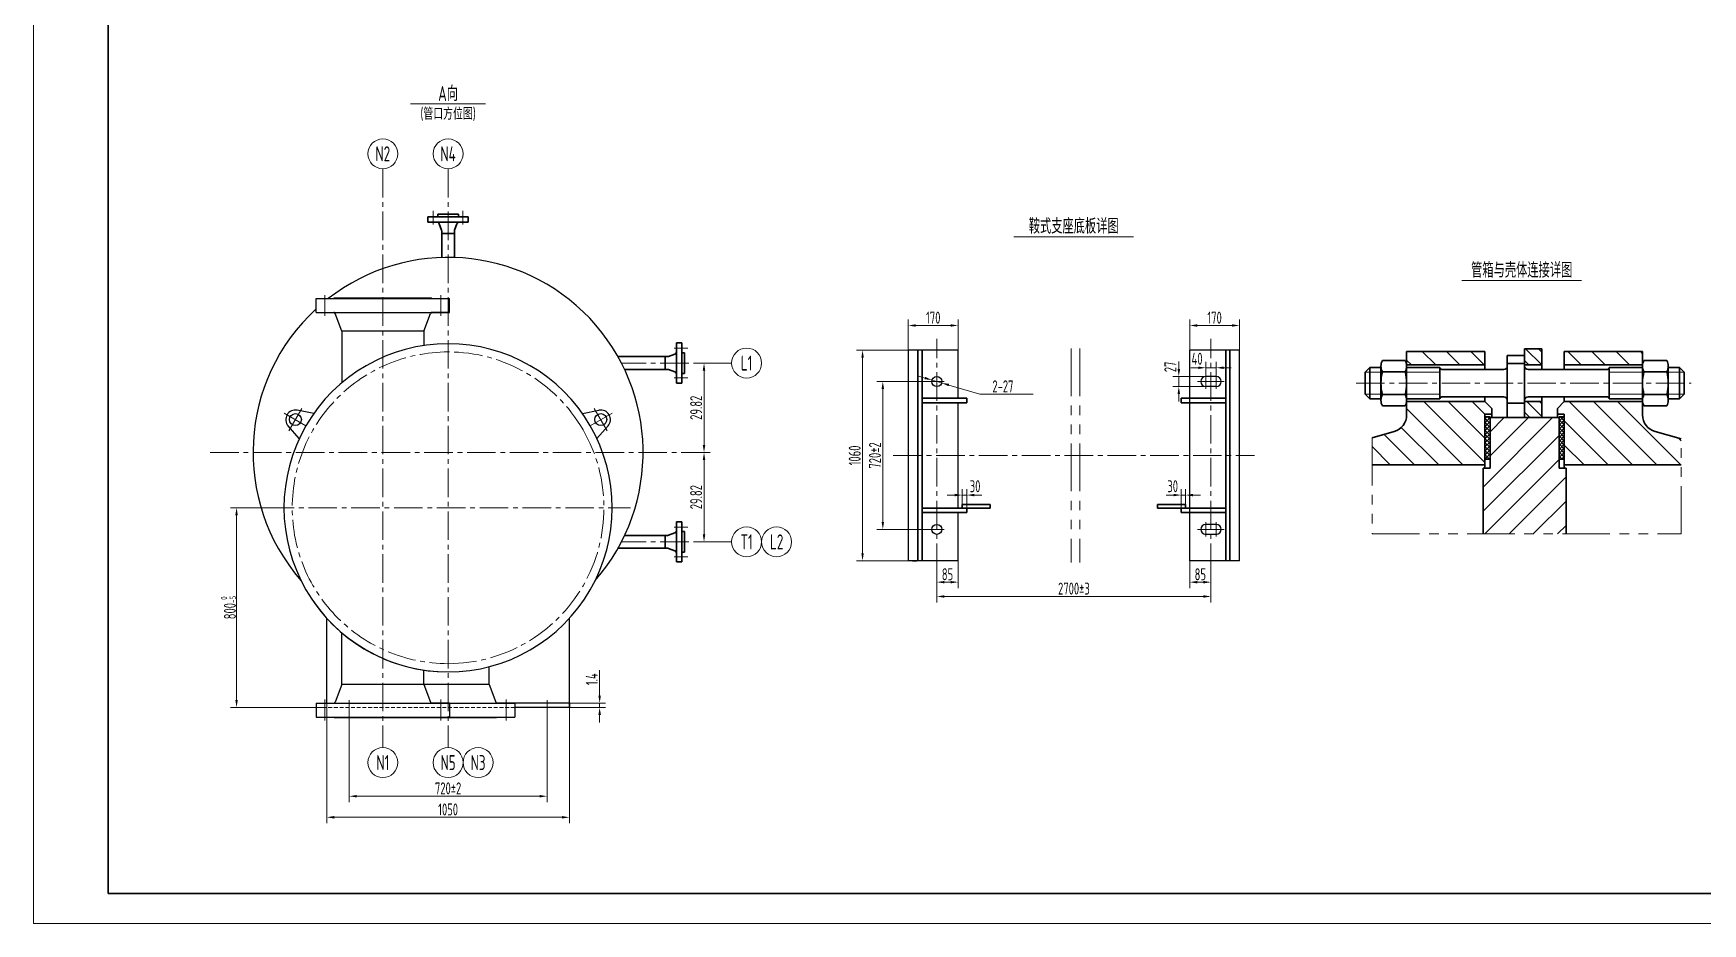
# Model space of a CAD drawing. Header units: millimetres. Extents: x 5765 to 6606, y -201 to 393.
# Drawn here: x 5765 to 6322, y -201 to 96 of the extents above; entities that cross this region are included whole.
import ezdxf
from ezdxf.enums import TextEntityAlignment as Align

# ---------------------------------------------------------------- set-up
doc = ezdxf.new("R2010")
doc.units = ezdxf.units.MM
for name, pattern in [('CENTER2', [28.575, 19.05, -3.175, 3.175, -3.175]), ('DASHED2', [9.525, 6.35, -3.175]), ('PHANTOM2', [31.75, 15.875, -3.175, 3.175, -3.175, 3.175, -3.175])]:
    doc.linetypes.add(name, pattern=pattern)
for name, color, linetype, lineweight in [('1粗实线', 7, 'Continuous', 35), ('2细实线', 3, 'Continuous', 13), ('3中心线', 1, 'CENTER2', 13), ('4虚线', 4, 'DASHED2', 13), ('5双点划线', 2, 'PHANTOM2', 13), ('6剖面线', 6, 'Continuous', 13), ('7文本', 2, 'Continuous', 13), ('8标注', 3, 'Continuous', 13), ('9图表', 4, 'Continuous', 13)]:
    doc.layers.add(name, color=color, linetype=linetype, lineweight=lineweight)
doc.styles.add('lanpec', font='bpec_e.shx', dxfattribs={"width": 0.75, "bigfont": 'hztxt.shx'})
doc.styles.add('lanpec-dim', font='bpec_e.shx', dxfattribs={"width": 0.75})
doc.dimstyles.new('lanpec', dxfattribs={"dimtxt": 4, "dimasz": 2.5, "dimexe": 2, "dimexo": 0, "dimtad": 1, "dimdsep": 46, "dimtxsty": 'lanpec-dim', "dimcen": 2.5, "dimclrd": 256, "dimclre": 256, "dimclrt": 256, "dimazin": 0, "dimtfac": 1, "dimtmove": 0, "dimatfit": 3, "dimfxl": 1, "dimlwd": -1, "dimlwe": -1, "dimarcsym": 0})
doc.dimstyles.new('lanpec$0', dxfattribs={"dimscale": 10, "dimtxt": 4, "dimasz": 2.5, "dimexe": 2, "dimexo": 0, "dimtad": 1, "dimdec": 1, "dimdsep": 46, "dimtxsty": 'lanpec-dim', "dimcen": 0.09, "dimclrd": 256, "dimclre": 256, "dimclrt": 256, "dimadec": 1, "dimazin": 0, "dimtfac": 0.707, "dimtdec": 1, "dimtmove": 0, "dimatfit": 3, "dimfxl": 1, "dimarcsym": 0})
doc.dimstyles.new('lanpec$3', dxfattribs={"dimtxt": 4, "dimasz": 2.5, "dimexe": 2, "dimexo": 0, "dimtad": 1, "dimtih": 1, "dimtoh": 1, "dimdsep": 46, "dimtxsty": 'lanpec-dim', "dimcen": 2.5, "dimclrd": 256, "dimclre": 256, "dimclrt": 256, "dimazin": 0, "dimtfac": 1, "dimtmove": 0, "dimatfit": 3, "dimfxl": 1, "dimlwd": -1, "dimlwe": -1, "dimarcsym": 0})
pattern_1 = [(135, (5538.121, 1407.9614), (-4.041115, -4.041115), [])]
pattern_2 = [(45, (5538.121, 1407.9614), (-0.6735192, 0.6735192), []), (135, (5538.121, 1407.9614), (-0.6735192, -0.6735192), [])]

# ---------------------------------------------------------------- blocks, each defined once
blk = doc.blocks.new('A1')
at = {"layer": '1粗实线'}
blk.add_lwpolyline([(-816, 10), (-10, 10), (-10, 584), (-816, 584)], close=True, dxfattribs=at)
at = {"layer": '9图表'}
blk.add_lwpolyline([(-841, 0), (0, 0), (0, 594), (-841, 594)], close=True, dxfattribs=at)
blk = doc.blocks.new('*D25')
at = {"layer": '8标注', "transparency": 16777216}
for p, q in [((6056.91, -9.25), (6056.91, 0.99)), ((6073.55, -9.25), (6073.55, 0.99)), ((6059.41, -1.01), (6071.05, -1.01))]:
    blk.add_line(p, q, dxfattribs=at)
for points in [[(6059.41, -0.59), (6059.41, -1.43), (6056.91, -1.01)], [(6071.05, -0.59), (6071.05, -1.43), (6073.55, -1.01)]]:
    blk.add_solid(points, dxfattribs=at)
at = {"layer": 'Defpoints', "color": 0, "transparency": 16777216}
for p in [(6073.55, -1.01), (6056.91, -9.25), (6073.55, -9.25)]:
    blk.add_point(p, dxfattribs=at)
at = {"layer": '8标注', "transparency": 16777216, "insert": (6065.23, 1.61), "char_height": 4, "attachment_point": 5, "style": 'lanpec-dim'}
blk.add_mtext('170', dxfattribs=at)
blk = doc.blocks.new('*D34')
at = {"layer": '8标注', "transparency": 16777216}
for p, q in [((6150.78, -9.25), (6150.78, 0.99)), ((6167.41, -9.25), (6167.41, 0.99)), ((6153.28, -1.01), (6164.91, -1.01))]:
    blk.add_line(p, q, dxfattribs=at)
for points in [[(6153.28, -0.59), (6153.28, -1.43), (6150.78, -1.01)], [(6164.91, -0.59), (6164.91, -1.43), (6167.41, -1.01)]]:
    blk.add_solid(points, dxfattribs=at)
at = {"layer": 'Defpoints', "color": 0, "transparency": 16777216}
for p in [(6167.41, -1.01), (6150.78, -9.25), (6167.41, -9.25)]:
    blk.add_point(p, dxfattribs=at)
at = {"layer": '8标注', "transparency": 16777216, "insert": (6159.09, 1.61), "char_height": 4, "attachment_point": 5, "style": 'lanpec-dim'}
blk.add_mtext('170', dxfattribs=at)
blk = doc.blocks.new('*D26')
at = {"layer": '8标注', "transparency": 16777216}
for p, q in [((6066.43, -83.3), (6066.43, -93.42)), ((6157.89, -83.3), (6157.89, -93.42)), ((6068.93, -91.42), (6155.39, -91.42))]:
    blk.add_line(p, q, dxfattribs=at)
for points in [[(6068.93, -91), (6068.93, -91.83), (6066.43, -91.42)], [(6155.39, -91), (6155.39, -91.83), (6157.89, -91.42)]]:
    blk.add_solid(points, dxfattribs=at)
at = {"layer": 'Defpoints', "color": 0, "transparency": 16777216}
for p in [(6066.43, -83.3), (6157.89, -83.3), (6157.89, -91.42)]:
    blk.add_point(p, dxfattribs=at)
at = {"layer": '8标注', "transparency": 16777216, "insert": (6112.16, -88.79), "char_height": 4, "width": 3.1429, "attachment_point": 5, "style": 'lanpec-dim'}
blk.add_mtext('2700%%P3', dxfattribs=at)
blk = doc.blocks.new('*D27')
at = {"layer": '8标注', "transparency": 16777216}
for p, q in [((6147.16, -15.54), (6147.16, -13.04)), ((6156.16, -18.04), (6145.16, -18.04)), ((6156.16, -21.37), (6145.16, -21.37)), ((6147.16, -18.04), (6147.16, -21.37)), ((6147.16, -23.87), (6147.16, -26.37))]:
    blk.add_line(p, q, dxfattribs=at)
for points in [[(6146.74, -15.54), (6147.58, -15.54), (6147.16, -18.04)], [(6146.74, -23.87), (6147.58, -23.87), (6147.16, -21.37)]]:
    blk.add_solid(points, dxfattribs=at)
at = {"layer": 'Defpoints', "color": 0, "transparency": 16777216}
for p in [(6147.16, -21.37), (6156.16, -18.04), (6156.16, -21.37)]:
    blk.add_point(p, dxfattribs=at)
at = {"layer": '8标注', "transparency": 16777216, "insert": (6144.33, -14.82), "char_height": 4, "attachment_point": 5, "rotation": 90, "style": 'lanpec-dim'}
blk.add_mtext('27', dxfattribs=at)
blk = doc.blocks.new('*D28')
at = {"layer": '8标注', "transparency": 16777216}
for p, q in [((6153.66, -15.11), (6151.16, -15.11)), ((6156.16, -18.04), (6156.16, -13.11)), ((6159.63, -15.11), (6156.16, -15.11)), ((6159.63, -18.04), (6159.63, -13.11)), ((6162.13, -15.11), (6164.63, -15.11))]:
    blk.add_line(p, q, dxfattribs=at)
for points in [[(6153.66, -14.69), (6153.66, -15.52), (6156.16, -15.11)], [(6162.13, -14.69), (6162.13, -15.52), (6159.63, -15.11)]]:
    blk.add_solid(points, dxfattribs=at)
at = {"layer": 'Defpoints', "color": 0, "transparency": 16777216}
for p in [(6156.16, -15.11), (6156.16, -18.04), (6159.63, -18.04)]:
    blk.add_point(p, dxfattribs=at)
at = {"layer": '8标注', "transparency": 16777216, "insert": (6153.24, -12.1), "char_height": 4, "attachment_point": 5, "style": 'lanpec-dim'}
blk.add_mtext('40', dxfattribs=at)
blk = doc.blocks.new('*D29')
at = {"layer": '8标注', "transparency": 16777216}
for p, q in [((6063.94, -19.71), (6046.41, -19.71)), ((6048.41, -22.21), (6048.41, -66.53)), ((6063.94, -69.03), (6046.41, -69.03))]:
    blk.add_line(p, q, dxfattribs=at)
for points in [[(6047.99, -22.21), (6048.83, -22.21), (6048.41, -19.71)], [(6047.99, -66.53), (6048.83, -66.53), (6048.41, -69.03)]]:
    blk.add_solid(points, dxfattribs=at)
at = {"layer": 'Defpoints', "color": 0, "transparency": 16777216}
for p in [(6063.94, -19.71), (6048.41, -69.03), (6063.94, -69.03)]:
    blk.add_point(p, dxfattribs=at)
at = {"layer": '8标注', "transparency": 16777216, "insert": (6045.79, -44.37), "char_height": 4, "width": 3.1429, "attachment_point": 5, "rotation": 90, "style": 'lanpec-dim'}
blk.add_mtext('720±2', dxfattribs=at)
blk = doc.blocks.new('*D30')
at = {"layer": '8标注', "transparency": 16777216}
for p, q in [((6056.91, -9.25), (6039.65, -9.25)), ((6041.65, -76.98), (6041.65, -11.75)), ((6056.91, -79.48), (6039.65, -79.48))]:
    blk.add_line(p, q, dxfattribs=at)
for points in [[(6041.24, -11.75), (6042.07, -11.75), (6041.65, -9.25)], [(6041.24, -76.98), (6042.07, -76.98), (6041.65, -79.48)]]:
    blk.add_solid(points, dxfattribs=at)
at = {"layer": 'Defpoints', "color": 0, "transparency": 16777216}
for p in [(6041.65, -9.25), (6056.91, -9.25), (6056.91, -79.48)]:
    blk.add_point(p, dxfattribs=at)
at = {"layer": '8标注', "transparency": 16777216, "insert": (6039.03, -44.37), "char_height": 4, "attachment_point": 5, "rotation": 90, "style": 'lanpec-dim'}
blk.add_mtext('1060', dxfattribs=at)
blk = doc.blocks.new('*D31')
at = {"layer": '8标注', "transparency": 16777216}
for p, q in [((6066.43, -79.48), (6066.43, -88.64)), ((6073.55, -79.48), (6073.55, -88.64)), ((6068.93, -86.64), (6071.05, -86.64))]:
    blk.add_line(p, q, dxfattribs=at)
for points in [[(6068.93, -86.23), (6068.93, -87.06), (6066.43, -86.64)], [(6071.05, -86.23), (6071.05, -87.06), (6073.55, -86.64)]]:
    blk.add_solid(points, dxfattribs=at)
at = {"layer": 'Defpoints', "color": 0, "transparency": 16777216}
for p in [(6066.43, -79.48), (6073.55, -79.48), (6073.55, -86.64)]:
    blk.add_point(p, dxfattribs=at)
at = {"layer": '8标注', "transparency": 16777216, "insert": (6069.99, -84.02), "char_height": 4, "attachment_point": 5, "style": 'lanpec-dim'}
blk.add_mtext('85', dxfattribs=at)
blk = doc.blocks.new('*D32')
at = {"layer": '8标注', "transparency": 16777216}
for p, q in [((6150.78, -79.48), (6150.78, -88.64)), ((6157.89, -79.48), (6157.89, -88.64)), ((6155.39, -86.64), (6153.28, -86.64))]:
    blk.add_line(p, q, dxfattribs=at)
for points in [[(6153.28, -86.23), (6153.28, -87.06), (6150.78, -86.64)], [(6155.39, -86.23), (6155.39, -87.06), (6157.89, -86.64)]]:
    blk.add_solid(points, dxfattribs=at)
at = {"layer": 'Defpoints', "color": 0, "transparency": 16777216}
for p in [(6150.78, -79.48), (6157.89, -79.48), (6150.78, -86.64)]:
    blk.add_point(p, dxfattribs=at)
at = {"layer": '8标注', "transparency": 16777216, "insert": (6154.33, -84.02), "char_height": 4, "attachment_point": 5, "style": 'lanpec-dim'}
blk.add_mtext('85', dxfattribs=at)
blk = doc.blocks.new('*D35')
at = {"layer": '8标注', "transparency": 16777216}
for p, q in [((6062.44, -18.53), (6060.04, -17.82)), ((6064.83, -19.24), (6068.03, -20.18)), ((6080.78, -23.93), (6070.42, -20.88)), ((6092.92, -23.93), (6080.78, -23.93))]:
    blk.add_line(p, q, dxfattribs=at)
for points in [[(6062.55, -18.13), (6062.32, -18.93), (6064.83, -19.24)], [(6070.54, -20.48), (6070.31, -21.28), (6068.03, -20.18)]]:
    blk.add_solid(points, dxfattribs=at)
at = {"layer": 'Defpoints', "color": 0, "transparency": 16777216}
for p in [(6064.83, -19.24), (6068.03, -20.18)]:
    blk.add_point(p, dxfattribs=at)
at = {"layer": '8标注', "transparency": 16777216, "insert": (6088.48, -21.31), "char_height": 4, "attachment_point": 5, "style": 'lanpec-dim'}
blk.add_mtext('2-27', dxfattribs=at)
blk = doc.blocks.new('*D36')
at = {"layer": '8标注', "transparency": 16777216}
for p, q in [((6074.92, -60.68), (6074.92, -55.59)), ((6076.41, -61.95), (6076.41, -55.59)), ((6072.42, -57.59), (6069.92, -57.59)), ((6074.92, -57.59), (6076.41, -57.59)), ((6078.91, -57.59), (6081.41, -57.59))]:
    blk.add_line(p, q, dxfattribs=at)
for points in [[(6072.42, -57.17), (6072.42, -58), (6074.92, -57.59)], [(6078.91, -57.17), (6078.91, -58), (6076.41, -57.59)]]:
    blk.add_solid(points, dxfattribs=at)
at = {"layer": 'Defpoints', "color": 0, "transparency": 16777216}
for p in [(6074.92, -60.68), (6076.41, -57.59), (6076.41, -61.95)]:
    blk.add_point(p, dxfattribs=at)
at = {"layer": '8标注', "transparency": 16777216, "insert": (6079.2, -54.64), "char_height": 4, "attachment_point": 5, "style": 'lanpec-dim'}
blk.add_mtext('30', dxfattribs=at)
blk = doc.blocks.new('*D33')
at = {"layer": '8标注', "transparency": 16777216}
for p, q in [((6147.91, -61.95), (6147.91, -55.59)), ((6149.4, -60.68), (6149.4, -55.59)), ((6145.41, -57.59), (6142.91, -57.59)), ((6149.4, -57.59), (6147.91, -57.59)), ((6151.9, -57.59), (6154.4, -57.59))]:
    blk.add_line(p, q, dxfattribs=at)
for points in [[(6145.41, -57.17), (6145.41, -58), (6147.91, -57.59)], [(6151.9, -57.17), (6151.9, -58), (6149.4, -57.59)]]:
    blk.add_solid(points, dxfattribs=at)
at = {"layer": 'Defpoints', "color": 0, "transparency": 16777216}
for p in [(6147.91, -57.59), (6149.4, -60.68), (6147.91, -61.95)]:
    blk.add_point(p, dxfattribs=at)
at = {"layer": '8标注', "transparency": 16777216, "insert": (6145.12, -54.64), "char_height": 4, "attachment_point": 5, "style": 'lanpec-dim'}
blk.add_mtext('30', dxfattribs=at)
blk = doc.blocks.new('*U38')
at = {"layer": '2细实线'}
blk.add_line((-20, 0), (20, 0), dxfattribs=at)
at = {"layer": '7文本', "style": 'lanpec', "width": 0.75}
for tag, height, p in [('节点图名称', 5, (0, 3.5)), ('比例', 4, (0, -3.25))]:
    blk.add_attdef(tag, text='', height=height, dxfattribs=at).set_placement(p, align=Align.MIDDLE_CENTER)
blk = doc.blocks.new('*D65')
at = {"layer": '8标注', "transparency": 16777216}
for p, q in [((5870.38, -130.64), (5870.38, -160.06)), ((5936.38, -130.57), (5936.38, -160.06)), ((5872.88, -158.06), (5933.88, -158.06))]:
    blk.add_line(p, q, dxfattribs=at)
for points in [[(5872.88, -157.64), (5872.88, -158.47), (5870.38, -158.06)], [(5933.88, -157.64), (5933.88, -158.47), (5936.38, -158.06)]]:
    blk.add_solid(points, dxfattribs=at)
at = {"layer": 'Defpoints', "color": 0, "transparency": 16777216}
for p in [(5870.38, -130.64), (5936.38, -130.57), (5936.38, -158.06)]:
    blk.add_point(p, dxfattribs=at)
at = {"layer": '8标注', "transparency": 16777216, "insert": (5903.38, -155.43), "char_height": 4, "attachment_point": 5, "style": 'lanpec-dim'}
blk.add_mtext('720±2', dxfattribs=at)
blk = doc.blocks.new('*D66')
at = {"layer": '8标注', "transparency": 16777216}
for p, q in [((5862.88, -128.43), (5862.88, -167.09)), ((5943.88, -128.43), (5943.88, -167.09)), ((5865.38, -165.09), (5941.38, -165.09))]:
    blk.add_line(p, q, dxfattribs=at)
for points in [[(5865.38, -164.67), (5865.38, -165.51), (5862.88, -165.09)], [(5941.38, -164.67), (5941.38, -165.51), (5943.88, -165.09)]]:
    blk.add_solid(points, dxfattribs=at)
at = {"layer": 'Defpoints', "color": 0, "transparency": 16777216}
for p in [(5862.88, -128.43), (5943.88, -128.43), (5943.88, -165.09)]:
    blk.add_point(p, dxfattribs=at)
at = {"layer": '8标注', "transparency": 16777216, "insert": (5903.38, -162.47), "char_height": 4, "attachment_point": 5, "style": 'lanpec-dim'}
blk.add_mtext('1050', dxfattribs=at)
blk = doc.blocks.new('*D67')
at = {"layer": '8标注', "transparency": 16777216}
for p, q in [((5843.28, -61.83), (5830.81, -61.83)), ((5832.81, -64.33), (5832.81, -125.93)), ((5862.88, -128.43), (5830.81, -128.43))]:
    blk.add_line(p, q, dxfattribs=at)
for points in [[(5832.39, -64.33), (5833.23, -64.33), (5832.81, -61.83)], [(5832.39, -125.93), (5833.23, -125.93), (5832.81, -128.43)]]:
    blk.add_solid(points, dxfattribs=at)
at = {"layer": 'Defpoints', "color": 0, "transparency": 16777216}
for p in [(5843.28, -61.83), (5832.81, -128.43), (5862.88, -128.43)]:
    blk.add_point(p, dxfattribs=at)
at = {"layer": '8标注', "transparency": 16777216, "insert": (5830.08, -95.13), "char_height": 4, "attachment_point": 5, "rotation": 90, "style": 'lanpec-dim'}
blk.add_mtext('800{\\H0.525x;\\S 0^ -5;}', dxfattribs=at)
blk = doc.blocks.new('管口号')
at = {"layer": '2细实线'}
blk.add_circle((0, 5), 5, dxfattribs=at)
at = {"layer": '7文本', "style": 'lanpec', "width": 0.75}
blk.add_attdef('N', text='', height=5, dxfattribs=at).set_placement((0, 5), align=Align.MIDDLE_CENTER)
blk = doc.blocks.new('*U63')
at = {"layer": '2细实线'}
blk.add_line((-12.5, 0), (12.5, 0), dxfattribs=at)
at = {"layer": '7文本', "style": 'lanpec', "width": 0.75}
for tag, height, p in [('节点图名称', 5, (0, 3.5)), ('比例', 4, (0, -3.25))]:
    blk.add_attdef(tag, text='', height=height, dxfattribs=at).set_placement(p, align=Align.MIDDLE_CENTER)
blk = doc.blocks.new('*D68')
at = {"layer": '8标注', "transparency": 16777216}
for p, q in [((5953.94, -124.53), (5953.94, -116.01)), ((5943.88, -127.03), (5955.94, -127.03)), ((5953.94, -128.43), (5953.94, -127.03)), ((5943.88, -128.43), (5955.94, -128.43)), ((5953.94, -130.93), (5953.94, -133.43))]:
    blk.add_line(p, q, dxfattribs=at)
for points in [[(5953.52, -124.53), (5954.36, -124.53), (5953.94, -127.03)], [(5953.52, -130.93), (5954.36, -130.93), (5953.94, -128.43)]]:
    blk.add_solid(points, dxfattribs=at)
at = {"layer": 'Defpoints', "color": 0, "transparency": 16777216}
for p in [(5943.88, -127.03), (5953.94, -127.03), (5943.88, -128.43)]:
    blk.add_point(p, dxfattribs=at)
at = {"layer": '8标注', "transparency": 16777216, "insert": (5951.31, -119.02), "char_height": 4, "attachment_point": 5, "rotation": 90, "style": 'lanpec-dim'}
blk.add_mtext('1.4', dxfattribs=at)
blk = doc.blocks.new('*D69')
at = {"layer": '8标注', "transparency": 16777216}
for p, q in [((5986.76, -13.55), (5990.76, -13.55)), ((5988.76, -16.05), (5988.76, -40.87)), ((5982.76, -43.37), (5990.76, -43.37))]:
    blk.add_line(p, q, dxfattribs=at)
for points in [[(5988.34, -16.05), (5989.18, -16.05), (5988.76, -13.55)], [(5988.34, -40.87), (5989.18, -40.87), (5988.76, -43.37)]]:
    blk.add_solid(points, dxfattribs=at)
at = {"layer": 'Defpoints', "color": 0, "transparency": 16777216}
for p in [(5986.76, -13.55), (5982.76, -43.37), (5988.76, -43.37)]:
    blk.add_point(p, dxfattribs=at)
at = {"layer": '8标注', "transparency": 16777216, "insert": (5986.13, -28.46), "char_height": 4, "attachment_point": 5, "rotation": 90, "style": 'lanpec-dim'}
blk.add_mtext('29.82', dxfattribs=at)
blk = doc.blocks.new('*D64')
at = {"layer": '8标注', "transparency": 16777216}
for p, q in [((5982.76, -43.37), (5990.76, -43.37)), ((5988.76, -70.69), (5988.76, -45.87)), ((5985.84, -73.19), (5990.76, -73.19))]:
    blk.add_line(p, q, dxfattribs=at)
for points in [[(5988.34, -45.87), (5989.18, -45.87), (5988.76, -43.37)], [(5988.34, -70.69), (5989.18, -70.69), (5988.76, -73.19)]]:
    blk.add_solid(points, dxfattribs=at)
at = {"layer": 'Defpoints', "color": 0, "transparency": 16777216}
for p in [(5982.76, -43.37), (5988.76, -43.37), (5985.84, -73.19)]:
    blk.add_point(p, dxfattribs=at)
at = {"layer": '8标注', "transparency": 16777216, "insert": (5986.13, -58.28), "char_height": 4, "attachment_point": 5, "rotation": 90, "style": 'lanpec-dim'}
blk.add_mtext('29.82', dxfattribs=at)

msp = doc.modelspace()

# ---------------------------------------------------------------- hatches: boundary and pattern name
at = {"layer": '6剖面线', "ltscale": 0.5}
h = msp.add_hatch(dxfattribs=at)
h.set_pattern_fill('ANSI31', color=256, scale=1.8, angle=90, style=0)
h.set_pattern_definition(pattern_1)
h.paths.add_polyline_path([(6249.262, -14.159), (6249.262, -9.704), (6223.15, -9.704), (6223.15, -14.159)])
edge = h.paths.add_edge_path()
edge.add_line((6249.262, -30.594), (6251.566, -30.594))
edge.add_line((6251.566, -30.594), (6251.566, -28.674))
edge.add_line((6251.566, -28.674), (6249.262, -26.37))
edge.add_line((6249.262, -26.37), (6223.15, -26.37))
edge.add_line((6223.15, -26.37), (6223.15, -30.857))
edge.add_arc((6217.39, -30.857), 5.76, 285.9454, 360, ccw=False)
edge.add_line((6218.973, -36.396), (6211.623, -38.495))
edge.add_line((6211.623, -38.495), (6211.623, -47.49))
edge.add_line((6211.623, -47.49), (6249.262, -47.49))
edge.add_line((6249.262, -47.49), (6249.262, -30.594))
h = msp.add_hatch(dxfattribs=at)
h.set_pattern_fill('ANSI31', color=256, scale=0.96, angle=90, style=0)
h.set_pattern_definition([(135, (-8276.9207, -2616.2448), (-2.1552615, -2.1552615), [])])
h.paths.add_polyline_path([(6268.27, -8.744), (6262.51, -8.744), (6262.51, -14.159), (6268.27, -14.159)])
h.paths.add_polyline_path([(6268.27, -26.37), (6262.51, -26.37), (6262.51, -31.746), (6268.27, -31.746)])
h = msp.add_hatch(dxfattribs=at)
h.set_pattern_fill('ANSI31', color=256, scale=1.8, angle=90, style=0)
h.set_pattern_definition(pattern_1)
h.paths.add_polyline_path([(6306.048, -36.396, -0.3348603), (6301.87, -30.857), (6301.87, -26.37), (6275.758, -26.37), (6273.454, -28.674), (6273.454, -30.594), (6275.758, -30.594), (6275.758, -47.49), (6314.715, -47.49), (6314.715, -38.872)])
h.paths.add_polyline_path([(6275.758, -9.704), (6275.758, -14.159), (6301.87, -14.159), (6301.87, -9.704)])
at = {"layer": '6剖面线'}
h = msp.add_hatch(dxfattribs=at)
h.set_pattern_fill('ANSI31', color=256, scale=1.8, angle=180, style=0)
h.set_pattern_definition([(225, (6250.2164, -53.393), (4.0411, -4.0411), [])])
h.paths.add_polyline_path([(6250.99, -31.746), (6250.99, -48.666), (6249.838, -48.666), (6250.99, -70.53), (6276.334, -70.53), (6276.334, -48.666), (6274.03, -48.666), (6274.03, -31.746)])
h.paths.add_polyline_path([(6249.838, -48.666), (6248.686, -48.666), (6248.686, -70.53), (6250.99, -70.53)])
at = {"layer": '6剖面线', "ltscale": 0.5}
h = msp.add_hatch(dxfattribs=at)
h.set_pattern_fill('ANSI37', color=256, scale=0.3, style=0)
h.set_pattern_definition(pattern_2)
h.paths.add_polyline_path([(6249.262, -45.57), (6250.99, -45.57), (6250.99, -31.49), (6249.262, -31.49)])
h = msp.add_hatch(dxfattribs=at)
h.set_pattern_fill('ANSI37', color=256, scale=0.3, style=0)
h.set_pattern_definition(pattern_2)
h.paths.add_polyline_path([(6275.758, -31.49), (6274.03, -31.49), (6274.03, -45.57), (6275.758, -45.57)])

# ---------------------------------------------------------------- linework, layer by layer
for p, q in [((5859.36, 7.966), (5903.86, 7.966)), ((5859.36, 3.356), (5859.36, 7.966)), ((5865.42, 8.166), (5897.8, 8.166)), ((5865.42, 7.966), (5865.42, 8.166)), ((5887.19, 7.966), (5887.19, 8.166)), ((5897.8, 7.966), (5897.8, 8.166)), ((5903.86, 3.356), (5903.86, 7.966)), ((5859.36, 3.356), (5903.86, 3.356)), ((5859.36, 3.356), (5865.215, 3.356)), ((5867.96, -2.934), (5865.682, 3.034)), ((5881.13, 3.356), (5886.985, 3.356)), ((5895.26, -2.934), (5897.537, 3.034)), ((5903.86, 3.356), (5898.004, 3.356)), ((5895.26, -2.934), (5867.96, -2.934)), ((5867.96, -2.934), (5867.96, -20.085)), ((5895.26, -2.934), (5895.26, -7.69)), ((6073.546, -9.25), (6056.914, -9.25)), ((6056.914, -9.25), (6056.914, -79.484)), ((6073.546, -25.298), (6073.546, -9.25)), ((6167.407, -9.25), (6150.775, -9.25)), ((6150.775, -9.25), (6150.775, -79.484)), ((6167.407, -79.484), (6167.407, -9.25)), ((6159.626, -18.043), (6156.157, -18.043)), ((6159.626, -21.37), (6156.157, -21.37)), ((6073.546, -61.951), (6073.546, -26.783)), ((5858.572, -30.372), (5853.058, -29.283)), ((5948.187, -30.372), (5953.702, -29.283)), ((5853.729, -38.76), (5850.029, -34.529)), ((5953.03, -38.76), (5956.73, -34.529)), ((6073.546, -79.484), (6073.546, -63.435)), ((6159.626, -67.364), (6156.157, -67.364)), ((6159.626, -70.69), (6156.157, -70.69)), ((6073.546, -79.484), (6056.914, -79.484)), ((6058.354, -79.484), (6059.794, -79.484)), ((6167.407, -79.484), (6150.775, -79.484)), ((5862.88, -127.024), (5862.88, -98.676)), ((5943.88, -128.434), (5943.88, -98.676)), ((5867.96, -120.734), (5867.96, -103.583)), ((5895.26, -120.734), (5895.26, -115.979)), ((5917.03, -120.734), (5917.03, -114.855)), ((5867.96, -120.734), (5865.682, -126.702)), ((5895.26, -120.734), (5867.96, -120.734)), ((5917.03, -120.734), (5889.73, -120.734)), ((5895.26, -120.734), (5897.537, -126.702)), ((5917.03, -120.734), (5919.307, -126.702)), ((5859.36, -127.024), (5903.86, -127.024)), ((5859.36, -127.024), (5859.36, -131.634)), ((5859.36, -127.024), (5865.215, -127.024)), ((5862.88, -127.024), (5862.88, -123.183)), ((5862.88, -127.034), (5881.13, -127.034)), ((5881.13, -127.024), (5925.63, -127.024)), ((5881.13, -127.024), (5886.985, -127.024)), ((5903.86, -127.024), (5898.004, -127.024)), ((5903.86, -127.024), (5903.86, -131.634)), ((5925.63, -127.024), (5919.774, -127.024)), ((5925.63, -127.024), (5925.63, -131.634)), ((5943.88, -127.034), (5925.63, -127.034)), ((5943.88, -127.034), (5943.88, -128.434)), ((5859.36, -131.634), (5903.86, -131.634)), ((5865.42, -131.634), (5865.42, -131.834)), ((5865.42, -131.834), (5897.8, -131.834)), ((5881.13, -131.634), (5925.63, -131.634)), ((5887.19, -131.634), (5887.19, -131.834)), ((5887.19, -131.834), (5919.57, -131.834)), ((5897.8, -131.634), (5897.8, -131.834)), ((5919.57, -131.634), (5919.57, -131.834)), ((5943.88, -128.434), (5925.63, -128.434)), ((5943.88, -128.434), (5925.63, -128.434))]:
    msp.add_line(p, q)
at = {"ltscale": 2}
for centre in [(6066.43, -19.707), (6066.43, -69.027)]:
    msp.add_circle(centre, 1.663, dxfattribs=at)
for centre in [(5852.438, -32.423), (5954.322, -32.423)]:
    msp.add_circle(centre, 2)
for centre, radius, start, end in [((5903.38, -43.369), 65.061, 318.9992, 127.90529), ((5903.38, -43.369), 65.061, 132.5781, 221.0008), ((5865.215, 2.856), 0.5, 20.88476, 90), ((5898.004, 2.856), 0.5, 90, 159.11524), ((5903.38, -61.834), 54.75, 90, 150), ((5903.38, -61.834), 54.75, 30, 90), ((6156.157, -19.707), 1.663, 90, 270), ((6159.626, -19.707), 1.663, 270, 90), ((5852.438, -32.423), 3.2, 78.82881, 221.17119), ((5954.322, -32.423), 3.2, 318.82881, 101.17119), ((5903.38, -61.834), 54.75, 150, 270), ((5903.38, -61.834), 54.75, 270, 30), ((6156.157, -69.027), 1.663, 90, 270), ((6159.626, -69.027), 1.663, 270, 90), ((5903.38, -61.834), 54.75, 215.07463, 270), ((5865.215, -126.524), 0.5, 270, 339.11524), ((5898.004, -126.524), 0.5, 200.88476, 270), ((5919.774, -126.524), 0.5, 200.88476, 270)]:
    msp.add_arc(centre, radius, start, end)
at = {"layer": '1粗实线', "ltscale": 0.5}
for p, q in [((5910.1, 35.238), (5896.66, 35.238)), ((5896.66, 35.238), (5896.66, 33.446)), ((5896.66, 33.446), (5910.1, 33.446)), ((5906.812, 36.178), (5899.948, 36.178)), ((5899.948, 36.178), (5899.948, 35.238)), ((5906.812, 36.178), (5906.812, 35.238)), ((5910.1, 35.238), (5910.1, 33.446)), ((5900.411, 32.923), (5901.194, 30.805)), ((5901.244, 30.527), (5901.244, 29.678)), ((5901.244, 29.678), (5905.516, 29.678)), ((5901.244, 29.678), (5901.244, 21.657)), ((5905.516, 30.527), (5905.516, 29.678)), ((5905.516, 29.678), (5905.516, 21.657)), ((5906.348, 32.923), (5905.565, 30.805)), ((5979.033, -10.579), (5976.914, -11.362)), ((5981.348, -6.828), (5979.556, -6.828)), ((5979.556, -6.828), (5979.556, -20.268)), ((5981.348, -20.268), (5981.348, -6.828)), ((5982.288, -10.116), (5981.348, -10.116)), ((5982.288, -16.98), (5982.288, -10.116)), ((5975.788, -11.412), (5960.051, -11.412)), ((5975.788, -15.684), (5962.256, -15.684)), ((5975.788, -11.412), (5975.788, -15.684)), ((5976.637, -11.412), (5975.788, -11.412)), ((5976.637, -15.684), (5975.788, -15.684)), ((5979.033, -16.516), (5976.914, -15.733)), ((5981.348, -20.268), (5979.556, -20.268)), ((5982.288, -16.98), (5981.348, -16.98)), ((5979.556, -79.915), (5979.556, -66.475)), ((5981.348, -66.475), (5979.556, -66.475)), ((5981.348, -66.475), (5981.348, -79.915)), ((5975.788, -71.059), (5962.256, -71.059)), ((5976.637, -71.059), (5975.788, -71.059)), ((5975.788, -75.331), (5975.788, -71.059)), ((5979.033, -70.226), (5976.914, -71.009)), ((5982.288, -69.763), (5981.348, -69.763)), ((5982.288, -69.763), (5982.288, -76.627)), ((5975.788, -75.331), (5960.051, -75.331)), ((5976.637, -75.331), (5975.788, -75.331)), ((5979.033, -76.163), (5976.914, -75.38)), ((5982.288, -76.627), (5981.348, -76.627)), ((5981.348, -79.915), (5979.556, -79.915))]:
    msp.add_line(p, q, dxfattribs=at)
at = {"layer": '1粗实线'}
for p, q in [((6060.14, -9.25), (6060.14, -79.484)), ((6061.502, -9.25), (6061.502, -79.484)), ((6162.819, -9.25), (6162.819, -79.484)), ((6164.181, -9.25), (6164.181, -79.484)), ((6223.15, -9.704), (6249.262, -9.704)), ((6223.15, -9.704), (6223.15, -30.857)), ((6249.262, -9.704), (6249.262, -15.695)), ((6256.75, -11.048), (6262.51, -11.048)), ((6256.75, -11.048), (6256.75, -31.746)), ((6268.27, -8.744), (6262.51, -8.744)), ((6262.51, -8.744), (6262.51, -31.746)), ((6268.27, -15.695), (6268.27, -8.744)), ((6301.87, -9.704), (6275.758, -9.704)), ((6275.758, -9.704), (6275.758, -15.695)), ((6301.87, -9.704), (6301.87, -30.857)), ((6210.862, -15.08), (6209.326, -16.616)), ((6209.326, -16.616), (6209.326, -23.912)), ((6214.587, -15.08), (6210.862, -15.08)), ((6210.862, -15.08), (6210.862, -25.448)), ((6214.587, -25.967), (6214.587, -14.562)), ((6222.617, -12.661), (6215.12, -12.661)), ((6222.617, -16.463), (6215.12, -16.463)), ((6223.15, -14.159), (6249.262, -14.159)), ((6223.15, -25.967), (6223.15, -14.562)), ((6234.286, -15.08), (6223.15, -15.08)), ((6234.286, -15.08), (6234.286, -25.448)), ((6234.286, -15.08), (6234.286, -15.119)), ((6234.862, -15.695), (6255.598, -15.695)), ((6256.75, -13.649), (6262.51, -13.649)), ((6262.51, -14.159), (6268.27, -14.159)), ((6262.51, -14.543), (6262.51, -14.504)), ((6263.662, -15.695), (6290.158, -15.695)), ((6301.87, -14.159), (6275.758, -14.159)), ((6290.734, -15.08), (6301.87, -15.08)), ((6290.734, -15.08), (6290.734, -25.448)), ((6290.734, -15.08), (6290.734, -15.119)), ((6301.87, -25.967), (6301.87, -14.562)), ((6309.962, -12.661), (6302.342, -12.661)), ((6309.962, -16.463), (6302.342, -16.463)), ((6310.434, -25.967), (6310.434, -14.562)), ((6310.434, -15.08), (6314.158, -15.08)), ((6314.158, -15.08), (6315.694, -16.616)), ((6314.158, -15.08), (6314.158, -25.448)), ((6315.694, -16.616), (6315.694, -23.912)), ((6061.502, -25.298), (6076.412, -25.298)), ((6061.502, -26.783), (6076.412, -26.783)), ((6076.412, -25.298), (6076.412, -26.783)), ((6162.819, -25.298), (6147.91, -25.298)), ((6147.91, -25.298), (6147.91, -26.783)), ((6162.819, -26.783), (6147.91, -26.783)), ((6210.862, -25.448), (6209.326, -23.912)), ((6214.587, -25.448), (6210.862, -25.448)), ((6222.617, -24.066), (6215.12, -24.066)), ((6234.286, -25.448), (6223.15, -25.448)), ((6249.262, -26.37), (6223.15, -26.37)), ((6234.862, -24.834), (6255.598, -24.834)), ((6249.262, -24.834), (6249.262, -26.37)), ((6249.262, -26.37), (6251.566, -28.674)), ((6256.75, -26.88), (6262.51, -26.88)), ((6262.51, -26.37), (6268.27, -26.37)), ((6263.662, -24.834), (6290.158, -24.834)), ((6268.27, -31.746), (6268.27, -24.834)), ((6275.758, -26.37), (6273.454, -28.674)), ((6275.758, -24.834), (6275.758, -26.37)), ((6275.758, -26.37), (6301.87, -26.37)), ((6290.734, -25.448), (6301.87, -25.448)), ((6309.962, -24.066), (6302.342, -24.066)), ((6310.434, -25.448), (6314.158, -25.448)), ((6314.158, -25.448), (6315.694, -23.912)), ((6222.617, -27.868), (6215.12, -27.868)), ((6249.262, -30.594), (6251.566, -30.594)), ((6249.262, -30.594), (6249.262, -48.666)), ((6249.262, -31.49), (6250.99, -31.49)), ((6250.99, -31.49), (6250.99, -48.666)), ((6250.99, -31.554), (6250.99, -45.57)), ((6250.99, -31.746), (6274.03, -31.746)), ((6251.566, -28.674), (6251.566, -31.746)), ((6273.454, -28.674), (6273.454, -31.746)), ((6275.758, -30.594), (6273.454, -30.594)), ((6275.758, -31.49), (6274.03, -31.49)), ((6274.03, -31.49), (6274.03, -45.57)), ((6274.03, -31.554), (6274.03, -48.666)), ((6275.758, -30.594), (6275.758, -48.666)), ((6309.962, -27.868), (6302.342, -27.868)), ((6211.623, -38.495), (6218.973, -36.396)), ((6314.715, -38.872), (6306.048, -36.396)), ((6211.623, -47.49), (6249.262, -47.49)), ((6250.99, -48.666), (6248.686, -48.666)), ((6248.686, -48.666), (6248.686, -70.53)), ((6250.99, -45.57), (6249.262, -45.57)), ((6274.03, -45.57), (6275.758, -45.57)), ((6274.03, -48.666), (6276.334, -48.666)), ((6275.758, -47.49), (6314.715, -47.49)), ((6276.334, -48.666), (6276.334, -70.53)), ((6074.919, -61.951), (6074.919, -60.682)), ((6074.919, -60.682), (6084.253, -60.682)), ((6084.253, -60.682), (6084.253, -61.951)), ((6149.402, -60.682), (6140.068, -60.682)), ((6140.068, -60.682), (6140.068, -61.951)), ((6149.402, -60.682), (6149.402, -61.951)), ((6061.502, -61.951), (6076.412, -61.951)), ((6061.502, -63.435), (6076.412, -63.435)), ((6074.242, -61.951), (6084.253, -61.951)), ((6076.412, -63.435), (6076.412, -61.951)), ((6150.079, -61.951), (6140.068, -61.951)), ((6162.819, -61.951), (6147.91, -61.951)), ((6147.91, -63.435), (6147.91, -61.951)), ((6162.819, -63.435), (6147.91, -63.435))]:
    msp.add_line(p, q, dxfattribs=at)
at = {"layer": '1粗实线', "ltscale": 0.5}
for centre, start, end in [((5899.661, 32.646), 20.28013, 90), ((5907.099, 32.646), 90, 159.71987), ((5900.444, 30.527), 0, 20.28013), ((5906.316, 30.527), 159.71987, 180), ((5978.756, -9.829), 290.28013, 0), ((5976.637, -10.612), 270, 290.28013), ((5976.637, -16.484), 69.71987, 90), ((5978.756, -17.266), 0, 69.71987), ((5976.637, -70.259), 270, 290.28013), ((5978.756, -69.476), 290.28013, 0), ((5976.637, -76.131), 69.71987, 90), ((5978.756, -76.914), 0, 69.71987)]:
    msp.add_arc(centre, 0.8, start, end, dxfattribs=at)
at = {"layer": '1粗实线'}
for centre, radius, start, end in [((6218.243, -14.562), 3.656, 148.67241, 211.32759), ((6228.411, -20.264), 13.824, 164.03799, 195.96201), ((6219.495, -14.562), 3.656, 328.67241, 31.32759), ((6209.326, -20.264), 13.824, 344.03799, 15.96201), ((6234.862, -15.119), 0.576, 180, 270), ((6255.598, -14.543), 1.152, 270, 0), ((6263.662, -14.543), 1.152, 180, 270), ((6290.158, -15.119), 0.576, 270, 0), ((6305.935, -14.562), 4.065, 152.12072, 207.87928), ((6317.422, -20.264), 15.552, 165.851, 194.149), ((6306.369, -14.562), 4.065, 332.12072, 27.87928), ((6294.882, -20.264), 15.552, 345.851, 14.149), ((6218.243, -25.967), 3.656, 148.67241, 211.32759), ((6219.495, -25.967), 3.656, 328.67241, 31.32759), ((6234.862, -25.41), 0.576, 90, 180), ((6255.598, -25.986), 1.152, 0, 90), ((6263.662, -25.986), 1.152, 90, 180), ((6290.158, -25.41), 0.576, 0, 90), ((6305.935, -25.967), 4.065, 152.12072, 207.87928), ((6306.369, -25.967), 4.065, 332.12072, 27.87928), ((6217.39, -30.857), 5.76, 285.9454, 0), ((6307.63, -30.857), 5.76, 180, 254.0546)]:
    msp.add_arc(centre, radius, start, end, dxfattribs=at)
at = {"layer": '2细实线'}
for p, q in [((6209.326, -16.616), (6214.587, -16.616)), ((6223.15, -16.616), (6234.286, -16.616)), ((6301.87, -16.616), (6290.734, -16.616)), ((6315.694, -16.616), (6310.434, -16.616)), ((6092.518, -23.933), (6098.524, -23.933)), ((6209.326, -23.912), (6214.587, -23.912)), ((6223.15, -23.912), (6234.286, -23.912)), ((6301.87, -23.912), (6290.734, -23.912)), ((6315.694, -23.912), (6310.434, -23.912))]:
    msp.add_line(p, q, dxfattribs=at)
at = {"layer": '3中心线', "ltscale": 0.5}
for p, q in [((5881.61, 51.262), (5881.61, -141.834)), ((5903.38, 51.262), (5903.38, -141.834)), ((5898.428, 37.256), (5898.428, 32.646)), ((5908.332, 37.256), (5908.332, 32.646)), ((5862.24, 2.166), (5862.24, 9.156)), ((5900.98, 2.166), (5900.98, 9.156)), ((6066.43, -83.296), (6066.43, -5.437)), ((6157.891, -83.296), (6157.891, -5.437)), ((5983.366, -8.596), (5978.756, -8.596)), ((5997.979, -13.548), (5961.204, -13.548)), ((5983.366, -18.5), (5978.756, -18.5)), ((6206.28, -20.264), (6318.114, -20.264)), ((5855.965, -34.459), (5848.675, -30.251)), ((5854.61, -28.66), (5850.266, -36.185)), ((5950.795, -34.459), (5958.084, -30.251)), ((5952.149, -28.66), (5956.494, -36.185)), ((5824, -43.371), (5982.759, -43.371)), ((6051.914, -44.367), (6172.407, -44.367)), ((5842.499, -61.834), (5964.26, -61.834)), ((5983.366, -68.243), (5978.756, -68.243)), ((5997.979, -73.195), (5961.202, -73.195)), ((5983.366, -78.147), (5978.756, -78.147)), ((5862.24, -125.834), (5862.24, -132.824)), ((5870.38, -130.642), (5870.38, -125.96)), ((5900.98, -125.834), (5900.98, -132.824)), ((5922.75, -125.834), (5922.75, -132.824)), ((5936.38, -130.57), (5936.38, -125.96))]:
    msp.add_line(p, q, dxfattribs=at)
at = {"layer": '3中心线'}
for p, q in [((6068.925, -19.707), (6063.935, -19.707)), ((6153.442, -19.707), (6162.341, -19.707)), ((6156.157, -22.111), (6156.157, -17.303)), ((6159.626, -22.111), (6159.626, -17.303)), ((6156.157, -66.623), (6156.157, -71.431)), ((6159.626, -66.623), (6159.626, -71.431)), ((6068.925, -69.027), (6063.935, -69.027)), ((6153.442, -69.027), (6162.341, -69.027))]:
    msp.add_line(p, q, dxfattribs=at)
at = {"layer": '3中心线', "ltscale": 0.5}
for start, end in [(90, 270), (30, 90), (270, 30)]:
    msp.add_arc((5903.38, -61.834), 52, start, end, dxfattribs=at)
at = {"layer": '4虚线', "ltscale": 0.2}
for p, q in [((5862.88, -128.434), (5862.88, -127.024)), ((5925.63, -128.434), (5862.88, -128.434))]:
    msp.add_line(p, q, dxfattribs=at)
at = {"layer": '5双点划线'}
for p, q in [((6111.288, -8.681), (6111.288, -80.053)), ((6114.145, -8.681), (6114.145, -80.053)), ((6211.623, -38.495), (6211.623, -70.53)), ((6314.715, -70.53), (6314.715, -38.872)), ((6211.623, -70.53), (6314.715, -70.53))]:
    msp.add_line(p, q, dxfattribs=at)

# ---------------------------------------------------------------- block references
for name, p, values in [('*U63', (5903.38, 72.888), {'节点图名称': 'A向', '比例': '(管口方位图)'}), ('*U38', (6112.089, 28.622), {'节点图名称': '鞍式支座底板详图'}), ('*U38', (6261.55, 13.95), {'节点图名称': '管箱与壳体连接详图'})]:
    msp.add_blockref(name, p).add_auto_attribs(values)
at = {"layer": '2细实线'}
msp.add_blockref('A1', (6606.028, -200.559), dxfattribs=at)
at = {"layer": '8标注'}
for p, values in [((5881.61, 51.262), {'N': 'N2'}), ((5903.38, 51.262), {'N': 'N4'}), ((6002.979, -18.548), {'N': 'L1'}), ((6002.979, -78.195), {'N': 'T1'}), ((6012.979, -78.195), {'N': 'L2'}), ((5881.61, -151.834), {'N': 'N1'}), ((5903.38, -151.834), {'N': 'N5'}), ((5913.38, -151.834), {'N': 'N3'})]:
    msp.add_blockref('管口号', p, dxfattribs=at).add_auto_attribs(values)

# ---------------------------------------------------------------- dimensions: what is measured, and where the dimension line sits
for base, p1, p2, text, picture, middle in [((6073.546, -1.01), (6056.914, -9.25), (6073.546, -9.25), '170', '*D25', (6065.23, 1.615)), ((6167.407, -1.01), (6150.775, -9.25), (6167.407, -9.25), '170', '*D34', (6159.091, 1.615)), ((6157.891, -91.418), (6066.43, -83.296), (6157.891, -83.296), '2700%%P3', '*D26', (6112.161, -88.793)), ((6150.775, -86.643), (6157.891, -79.484), (6150.775, -79.484), '85', '*D32', (6154.333, -84.018)), ((5943.88, -165.09), (5862.88, -128.434), (5943.88, -128.434), '1050', '*D66', (5903.38, -162.465)), ((5936.38, -158.058), (5870.38, -130.642), (5936.38, -130.57), '720±2', '*D65', (5903.38, -155.433))]:
    dim = msp.add_linear_dim(base=base, p1=p1, p2=p2, text=text, dimstyle='lanpec', dxfattribs=at)
    dim.commit()
    dim.dimension.update_dxf_attribs({"geometry": picture, "text_midpoint": middle})
for base, p1, p2, angle, text, picture, middle in [((6041.653, -9.25), (6056.914, -79.484), (6056.914, -9.25), 90, '1060', '*D30', (6039.028, -44.367)), ((6048.411, -69.027), (6063.935, -19.707), (6063.935, -69.027), 90, '720±2', '*D29', (6045.786, -44.367)), ((5832.809, -128.434), (5843.284, -61.834), (5862.88, -128.434), 90, '800{\\H0.525x;\\S 0^ -5;}', '*D67', (5830.084, -95.134)), ((6073.546, -86.643), (6066.43, -79.484), (6073.546, -79.484), 180, '85', '*D31', (6069.988, -84.018))]:
    dim = msp.add_linear_dim(base=base, p1=p1, p2=p2, angle=angle, text=text, dimstyle='lanpec', dxfattribs=at)
    dim.commit()
    dim.dimension.update_dxf_attribs({"geometry": picture, "text_midpoint": middle})
for base, p1, p2, angle, text, picture, middle in [((6156.157, -15.107), (6159.626, -18.043), (6156.157, -18.043), 180, '40', '*D28', (6153.235, -12.104)), ((6147.161, -21.37), (6156.157, -18.043), (6156.157, -21.37), 90, '27', '*D27', (6144.332, -14.825)), ((6147.91, -57.586), (6149.402, -60.682), (6147.91, -61.951), 180, '30', '*D33', (6145.122, -54.637))]:
    dim = msp.add_linear_dim(base=base, p1=p1, p2=p2, angle=angle, text=text, dimstyle='lanpec', override={"dimtmove": 2}, dxfattribs=at)
    dim.commit()
    dim.dimension.update_dxf_attribs({"geometry": picture, "text_midpoint": middle, "dimtype": 160})
for base, p1, p2, angle, picture, middle in [((5988.759, -43.371), (5986.759, -13.548), (5982.759, -43.371), 90, '*D69', (5986.134, -28.459)), ((5988.759, -43.371), (5985.838, -73.195), (5982.759, -43.371), 270, '*D64', (5986.134, -58.283)), ((5953.939, -127.034), (5943.88, -128.434), (5943.88, -127.034), 90, '*D68', (5951.314, -119.02))]:
    dim = msp.add_linear_dim(base=base, p1=p1, p2=p2, angle=angle, dimstyle='lanpec$0', override={"dimscale": 1, "dimdec": 2, "dimcen": 2.5, "dimadec": 2, "dimtfac": 1, "dimtdec": 2, "dimlwd": 65535, "dimlwe": 65535}, dxfattribs=at)
    dim.commit()
    dim.dimension.update_dxf_attribs({"geometry": picture, "text_midpoint": middle})
dim = msp.add_diameter_dim_2p(p1=(6064.835, -19.237), p2=(6068.025, -20.177), text='2-27', dimstyle='lanpec$3', dxfattribs=at)
dim.commit()
dim.dimension.update_dxf_attribs({"geometry": '*D35', "text_midpoint": (6088.478, -23.933), "dimtype": 163})
dim = msp.add_linear_dim(base=(6076.412, -57.586), p1=(6074.919, -60.682), p2=(6076.412, -61.951), text='30', dimstyle='lanpec', override={"dimtmove": 2}, dxfattribs=at)
dim.commit()
dim.dimension.update_dxf_attribs({"geometry": '*D36', "text_midpoint": (6079.2, -54.637), "dimtype": 160})

doc.saveas('drawing.dxf')
